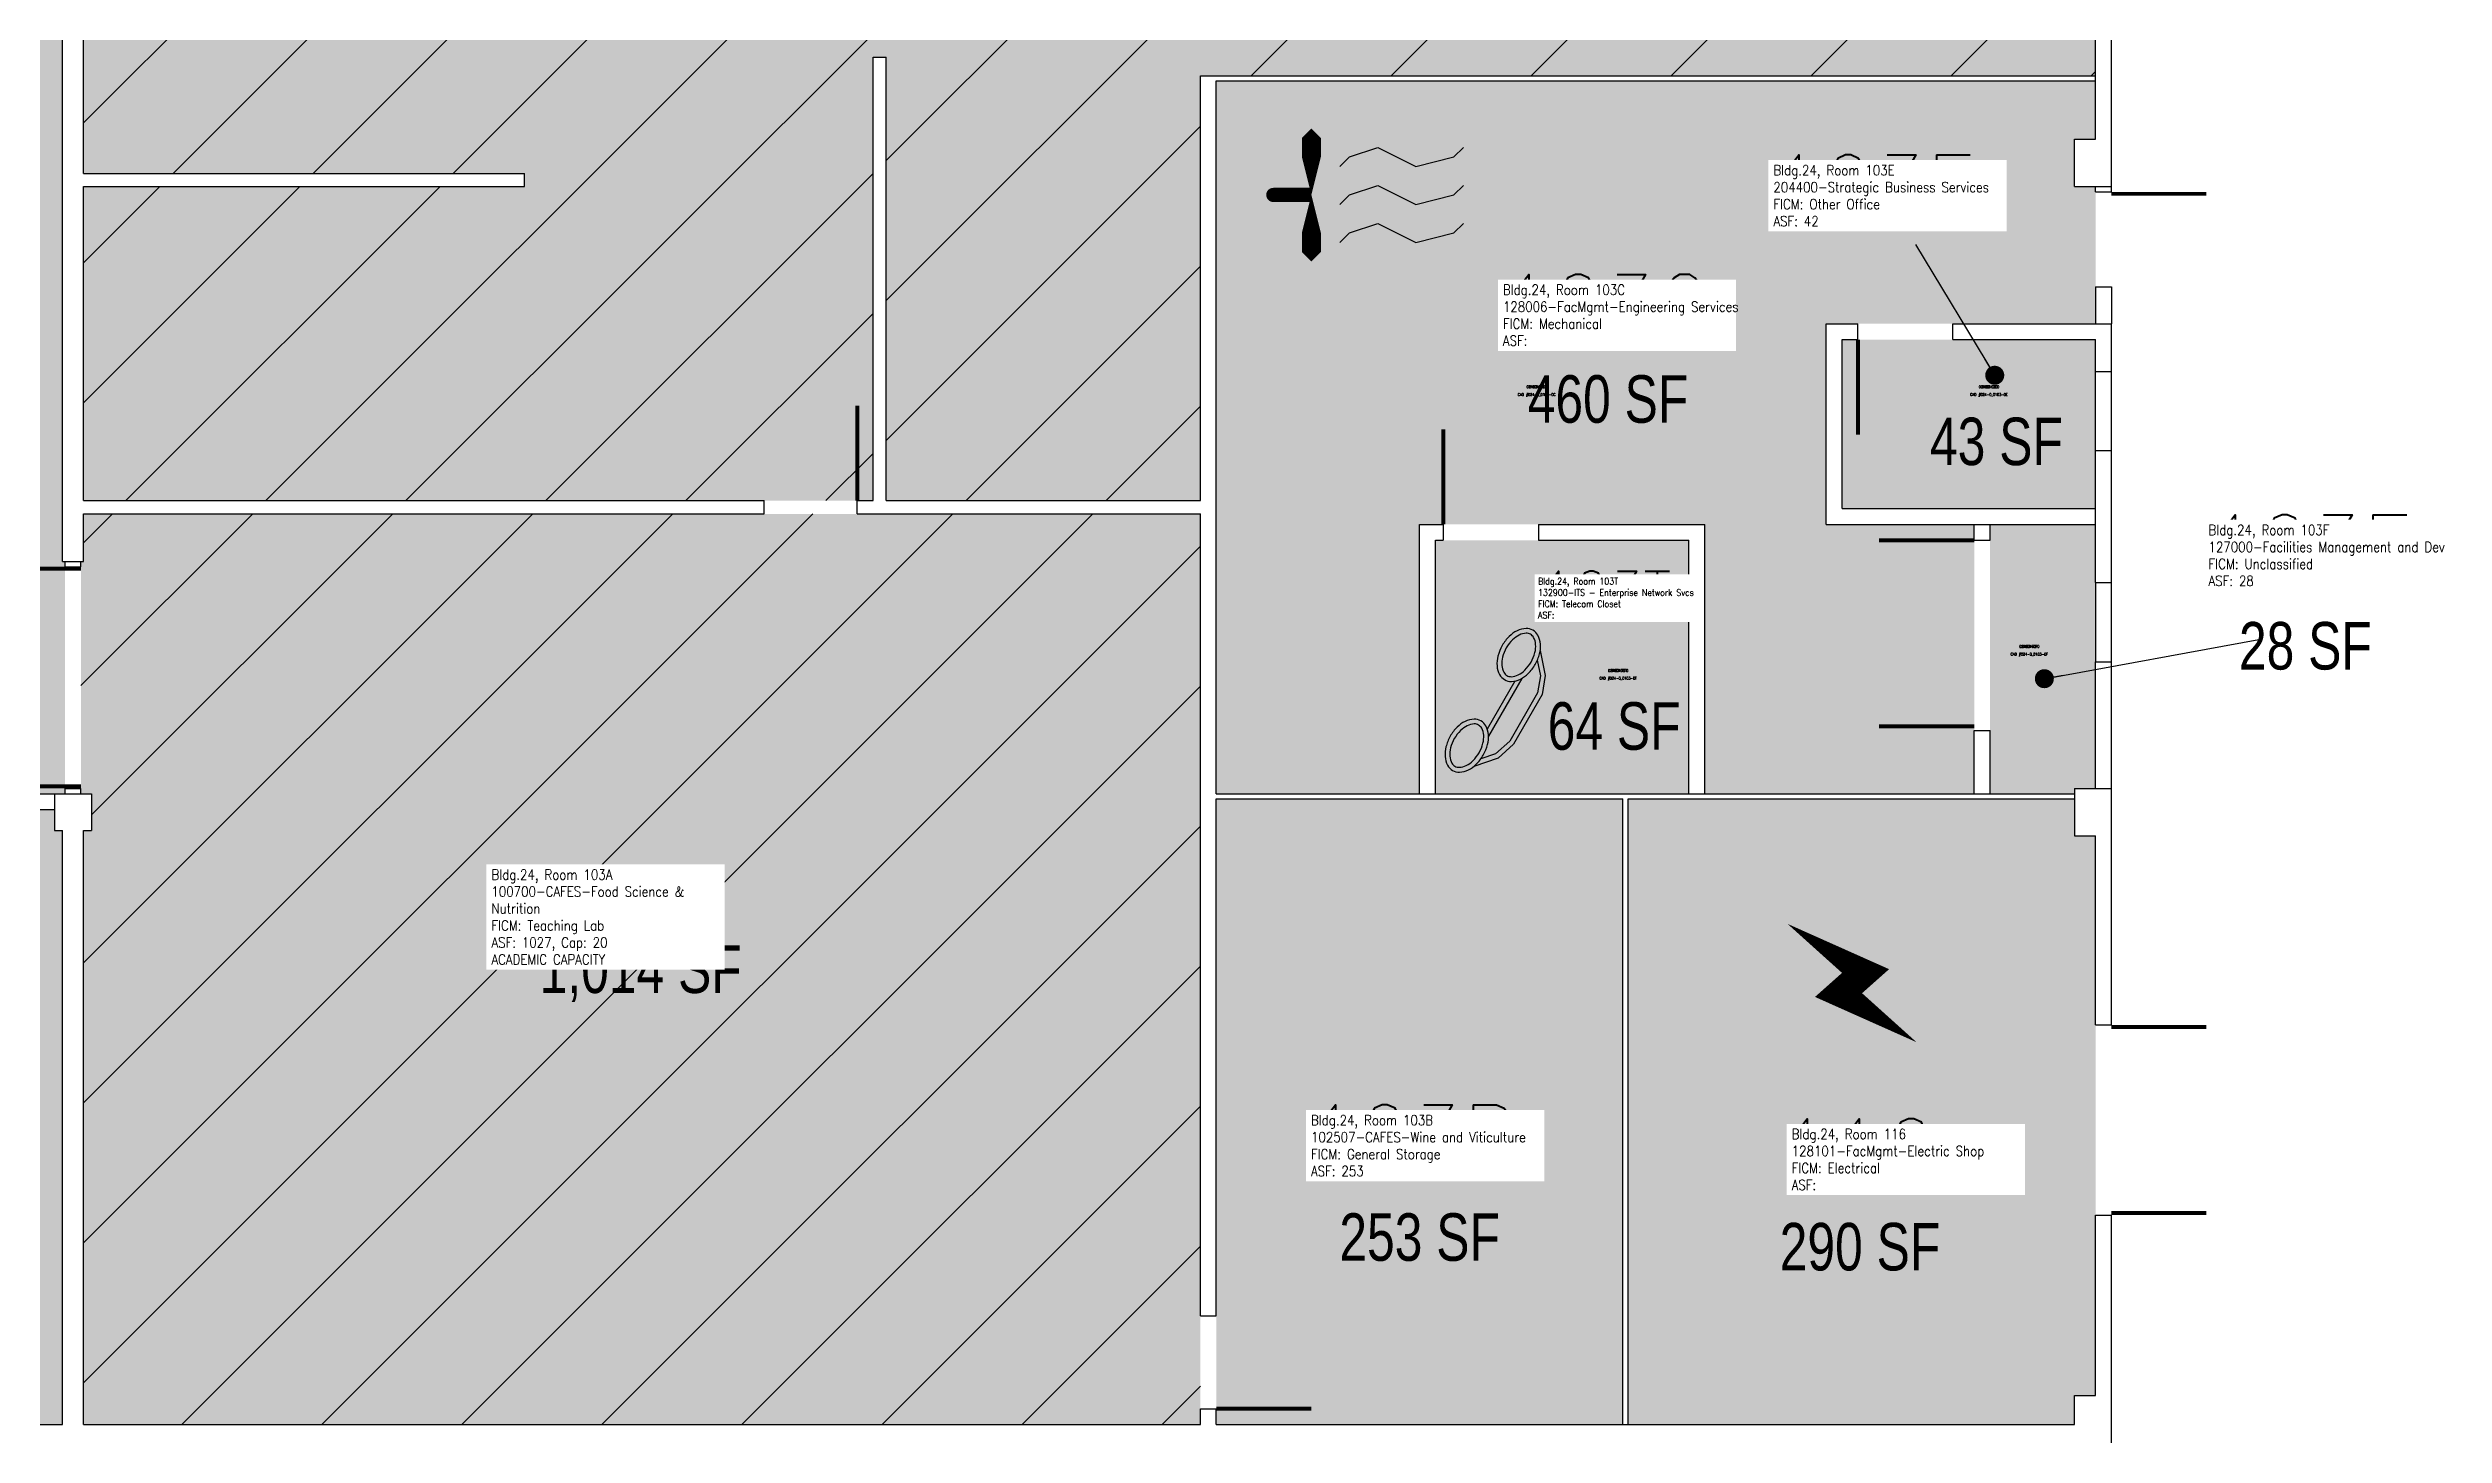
# Model space of a CAD drawing. Header units: inches. Extents: x -381 to 1674, y -222 to 2940.
# Drawn here: x 766 to 1674, y 442 to 968 of the extents above; entities that cross this region are included whole.
import ezdxf
from ezdxf.enums import TextEntityAlignment as Align

# ---------------------------------------------------------------- set-up
doc = ezdxf.new("R2010")
doc.units = ezdxf.units.IN
doc.header["$LTSCALE"] = 10
doc.header["$MEASUREMENT"] = 0
doc.layers.get('0').update_dxf_attribs({"linetype": 'CONTINUOUS'})
for name, color, linetype in [('A-DOOR', 2, 'CONTINUOUS'), ('A-IDEN-CNUM', 7, 'CONTINUOUS'), ('A-IDEN-ICON', 4, 'CONTINUOUS'), ('A-IDEN-RNUM', 7, 'CONTINUOUS'), ('A-IDEN-SNUM', 4, 'CONTINUOUS'), ('A-IDEN-VNUM', 4, 'CONTINUOUS'), ('A-WALL', 5, 'CONTINUOUS'), ('AREA-TEXT', 3, 'CONTINUOUS'), ('Rooms-Capacity', 4, 'CONTINUOUS'), ('Rooms-Category-Color', 7, 'CONTINUOUS'), ('Rooms-College-Color', 7, 'CONTINUOUS'), ('Rooms-Department-Color', 7, 'CONTINUOUS'), ('Rooms-Division-Color', 7, 'CONTINUOUS'), ('Rooms-Information', 7, 'CONTINUOUS')]:
    doc.layers.add(name, color=color, linetype=linetype)
doc.styles.add('AREA', font='arial.ttf', dxfattribs={"width": 0.75, "height": 18})
doc.styles.add('ROOMSNUMBER', font='txt.shx', dxfattribs={"height": 0.03})
doc.styles.add('ROOMVNUMBER', font='simplex.shx', dxfattribs={"width": 0.85})
doc.dimstyles.get("Standard").update_dxf_attribs({"dimtxt": 0.18, "dimasz": 0.18, "dimexe": 0.18, "dimexo": 0.0625, "dimgap": 0.09, "dimtad": 0, "dimtih": 1, "dimtoh": 1, "dimdec": 4, "dimzin": 0, "dimdsep": 46, "dimtxsty": 'Standard', "dimcen": 0.09, "dimadec": 0, "dimazin": 0, "dimtfac": 1, "dimtdec": 4, "dimtofl": 0, "dimtmove": 0, "dimatfit": 3, "dimfxl": 1, "dimtolj": 1, "dimtzin": 0, "dimarcsym": 0})

# ---------------------------------------------------------------- blocks, each defined once
blk = doc.blocks.new('CPELECT')
at = {"color": 0, "linetype": 'ByBlock'}
blk.add_lwpolyline([(0.0623, 0.0629, 0, 0.03, 0), (0.0105, -0.0168, 0.03, 0.03, 0), (-0.0105, 0.0068, 0.03, 0, 0), (-0.0623, -0.0729, 0.03, 0, 0)], format="xyseb", dxfattribs=at)
blk = doc.blocks.new('CPMECH')
at = {"color": 0, "linetype": 'ByBlock'}
for p, q in [((0.005, 0.025), (0.015, 0.035)), ((0.015, 0.035), (0.045, 0.045)), ((0.045, 0.045), (0.085, 0.025)), ((0.085, 0.025), (0.125, 0.035)), ((0.125, 0.035), (0.135, 0.045)), ((0.015, -0.005), (0.045, 0.005)), ((0.045, 0.005), (0.085, -0.015)), ((0.125, -0.005), (0.135, 0.005)), ((0.005, -0.015), (0.015, -0.005)), ((0.085, -0.015), (0.125, -0.005)), ((0.005, -0.055), (0.015, -0.045)), ((0.015, -0.045), (0.045, -0.035)), ((0.045, -0.035), (0.085, -0.055)), ((0.085, -0.055), (0.125, -0.045)), ((0.125, -0.045), (0.135, -0.035))]:
    blk.add_line(p, q, dxfattribs=at)
for points in [[(-0.025, -0.005, 0, 0.02, 0), (-0.025, 0.035, 0.02, 0.02, 0), (-0.025, 0.055, 0.02, 0, 0), (-0.025, 0.065, 0, 0, 0)], [(-0.025, -0.005, 0, 0.02, 0), (-0.025, -0.045, 0.02, 0.02, 0), (-0.025, -0.065, 0.02, 0, 0), (-0.025, -0.075, 0, 0, 0)]]:
    blk.add_lwpolyline(points, format="xyseb", dxfattribs=at)
at = {"color": 0, "linetype": 'ByBlock', "const_width": 0.015}
blk.add_lwpolyline([(-0.025, -0.005), (-0.065, -0.005)], dxfattribs=at)
at = {"color": 0, "linetype": 'ByBlock', "const_width": 0.0075}
blk.add_lwpolyline([(-0.0682, -0.0069, 1), (-0.0618, -0.0031, 1)], format="xyb", close=True, dxfattribs=at)
blk = doc.blocks.new('CPPHONE')
for p, q in [((0.0096, 0.0252), (-0.0196, -0.0252)), ((0.0169, 0.0279), (-0.0182, -0.0329))]:
    blk.add_line(p, q)
for points in [[(0.0288, 0.0786, 0.139889), (0.0216, 0.0804, 0.107118), (0.0122, 0.0781, 0.079812), (0.0039, 0.0722, 0.067459), (-0.0035, 0.0626, 0.067459), (-0.008, 0.0515, 0.079812), (-0.009, 0.0413, 0.107118), (-0.0064, 0.032, 0.139889), (-0.0012, 0.0267, 0.139889), (0.0061, 0.0248, 0.107118), (0.0155, 0.0272, 0.079812), (0.0238, 0.0331, 0.067459), (0.0312, 0.0426, 0.067459), (0.0357, 0.0538, 0.079812), (0.0367, 0.0639, 0.107118), (0.034, 0.0732, 0.139889)], [(0.0263, 0.0743, 0.139889), (0.0218, 0.0754, 0.107118), (0.0144, 0.0736, 0.079812), (0.0074, 0.0686, 0.067459), (0.0008, 0.0601, 0.067459), (-0.0032, 0.0502, 0.079812), (-0.004, 0.0417, 0.107118), (-0.0019, 0.0344, 0.139889), (0.0013, 0.031, 0.139889), (0.0059, 0.0298, 0.107118), (0.0133, 0.0317, 0.079812), (0.0203, 0.0367, 0.067459), (0.0268, 0.0451, 0.067459), (0.0309, 0.055, 0.079812), (0.0317, 0.0636, 0.107118), (0.0296, 0.0709, 0.139889)], [(-0.0262, -0.0167, 0.139889), (-0.0334, -0.0148, 0.107118), (-0.0428, -0.0172, 0.079812), (-0.0511, -0.0231, 0.067459), (-0.0585, -0.0326, 0.067459), (-0.063, -0.0438, 0.079812), (-0.064, -0.0539, 0.107118), (-0.0614, -0.0632, 0.139889), (-0.0562, -0.0686, 0.139889), (-0.0489, -0.0704, 0.107118), (-0.0395, -0.0681, 0.079812), (-0.0312, -0.0622, 0.067459), (-0.0238, -0.0526, 0.067459), (-0.0193, -0.0415, 0.079812), (-0.0183, -0.0313, 0.107118), (-0.021, -0.022, 0.139889)], [(-0.0287, -0.021, 0.139889), (-0.0332, -0.0198, 0.107118), (-0.0406, -0.0217, 0.079812), (-0.0476, -0.0267, 0.067459), (-0.0542, -0.0351, 0.067459), (-0.0582, -0.045, 0.079812), (-0.059, -0.0536, 0.107118), (-0.0569, -0.0609, 0.139889), (-0.0537, -0.0643, 0.139889), (-0.0491, -0.0654, 0.107118), (-0.0417, -0.0636, 0.079812), (-0.0347, -0.0586, 0.067459), (-0.0282, -0.0501, 0.067459), (-0.0241, -0.0402, 0.079812), (-0.0233, -0.0317, 0.107118), (-0.0254, -0.0244, 0.139889)]]:
    blk.add_lwpolyline(points, format="xyb", close=True)
for points in [[(0.0364, 0.0572), (0.0417, 0.0308), (0.0382, 0.0108), (0.0082, -0.0411), (-0.0083, -0.0558), (-0.0338, -0.0645)], [(0.0334, 0.047), (0.0366, 0.0307), (0.0334, 0.0126), (0.0043, -0.0379), (-0.0109, -0.0514), (-0.0265, -0.0567)]]:
    blk.add_lwpolyline(points)

msp = doc.modelspace()

# ---------------------------------------------------------------- hatches: boundary and pattern name
at = {"layer": 'Rooms-Capacity'}
h = msp.add_hatch(dxfattribs=at)
h.set_pattern_fill('ANSI31', color=256, scale=300, style=0)
h.paths.add_polyline_path([(1203, 1089.05), (1198, 1089.05), (1198, 1256), (1084, 1256), (1084, 1089.05), (1079, 1089.05), (1079, 1163), (1073, 1163), (990.5, 1163), (780, 1163), (780, 1044), (947, 1044), (947, 1039), (780, 1039), (780, 920), (947, 920), (947, 915), (780, 915), (780, 796.01), (1037.75, 796.01), (1073, 796.01), (1079, 796.01), (1079, 964.01), (1084, 964.01), (1084, 796.01), (1203, 796.01), (1203, 957), (1542, 957), (1542, 1077), (1534, 1077), (1534, 1099), (1357.96, 1099), (1357.96, 1170.25), (1357.96, 1255), (1203, 1255), (1203, 1202.61), (1203, 1154.46)])
h = msp.add_hatch(dxfattribs=at)
h.set_pattern_fill('ANSI31', color=256, scale=300, style=0)
h.paths.add_polyline_path([(1203, 791.01), (1073, 791.01), (1037.75, 791.01), (780, 791.01), (780, 773), (779, 773), (779, 771), (779, 687), (779, 685), (783, 685), (783, 671), (780, 671), (780, 446), (1203, 446), (1203, 452)])
at = {"layer": 'Rooms-Category-Color', "true_color": 0xadadad}
for points in [[(532, 685), (679, 685), (714.25, 685), (769, 685), (773, 685), (773, 687), (773, 771), (773, 773), (772, 773), (772, 1168), (990.5, 1168), (1073, 1168), (1079, 1168), (1079, 1256), (1053, 1256), (1053, 1300), (1049, 1300), (971, 1300), (967, 1300), (967, 1256), (958, 1256), (922, 1256), (783, 1256), (779, 1256), (779, 1254), (773, 1254), (773, 1256), (769, 1256), (716, 1256), (680, 1256), (677, 1256), (677, 1238.35), (677, 1203.1), (677, 1122.25), (677, 1087), (677, 1070), (677, 1034.75), (677, 769), (333, 769), (333, 684), (341, 684), (383, 684), (438, 684), (438, 446), (438, 432), (528, 432), (528, 440), (530, 440), (530, 446), (532, 446)], [(1534, 915), (1534, 933), (1542, 933), (1542, 955), (1209, 955), (1209, 871), (1209, 835), (1209, 685), (1285.97, 685), (1285.97, 787), (1393.97, 787), (1393.97, 685), (1496.04, 685), (1496.04, 787), (1440, 787), (1440, 863), (1542, 863), (1542, 915)], [(1291.97, 781), (1387.97, 781), (1387.97, 685), (1291.97, 685)], [(1502.04, 787), (1542, 787), (1542, 687), (1534, 687), (1534, 685), (1502.04, 685)], [(1534, 446), (1365, 446), (1365, 683), (1534, 683), (1534, 669), (1542, 669), (1542, 597.38), (1542, 525.38), (1542, 457), (1534, 457)]]:
    msp.add_hatch(color=253, dxfattribs=at).paths.add_polyline_path(points)
at = {"layer": 'Rooms-Category-Color', "true_color": 0xe3f498}
for points in [[(1203, 1089.05), (1198, 1089.05), (1198, 1256), (1084, 1256), (1084, 1089.05), (1079, 1089.05), (1079, 1163), (1073, 1163), (990.5, 1163), (780, 1163), (780, 1044), (947, 1044), (947, 1039), (780, 1039), (780, 920), (947, 920), (947, 915), (780, 915), (780, 796.01), (1037.75, 796.01), (1073, 796.01), (1079, 796.01), (1079, 964.01), (1084, 964.01), (1084, 796.01), (1203, 796.01), (1203, 957), (1542, 957), (1542, 1077), (1534, 1077), (1534, 1099), (1357.96, 1099), (1357.96, 1170.25), (1357.96, 1255), (1203, 1255), (1203, 1202.61), (1203, 1154.46)], [(1203, 791.01), (1073, 791.01), (1037.75, 791.01), (780, 791.01), (780, 773), (779, 773), (779, 771), (779, 687), (779, 685), (783, 685), (783, 671), (780, 671), (780, 446), (1203, 446), (1203, 452)], [(769, 679), (769, 671), (772, 671), (772, 446), (538, 446), (538, 679), (679, 679), (715, 679)]]:
    msp.add_hatch(color=61, dxfattribs=at).paths.add_polyline_path(points)
at = {"layer": 'Rooms-Category-Color', "true_color": 0xfa9ba3}
msp.add_hatch(color=241, dxfattribs=at).paths.add_polyline_path([(1446, 857), (1542, 857), (1542, 793), (1446, 793)])
at = {"layer": 'Rooms-Category-Color', "true_color": 0xe3c5e1}
msp.add_hatch(color=254, dxfattribs=at).paths.add_polyline_path([(1363, 683), (1209, 683), (1209, 487.25), (1209, 452), (1209, 446), (1363, 446)])
at = {"layer": 'Rooms-College-Color', "true_color": 0xadadad}
for points in [[(532, 685), (679, 685), (714.25, 685), (769, 685), (773, 685), (773, 687), (773, 771), (773, 773), (772, 773), (772, 1168), (990.5, 1168), (1073, 1168), (1079, 1168), (1079, 1256), (1053, 1256), (1053, 1300), (1049, 1300), (971, 1300), (967, 1300), (967, 1256), (958, 1256), (922, 1256), (783, 1256), (779, 1256), (779, 1254), (773, 1254), (773, 1256), (769, 1256), (716, 1256), (680, 1256), (677, 1256), (677, 1238.35), (677, 1203.1), (677, 1122.25), (677, 1087), (677, 1070), (677, 1034.75), (677, 769), (333, 769), (333, 684), (341, 684), (383, 684), (438, 684), (438, 446), (438, 432), (528, 432), (528, 440), (530, 440), (530, 446), (532, 446)], [(1534, 915), (1534, 933), (1542, 933), (1542, 955), (1209, 955), (1209, 871), (1209, 835), (1209, 685), (1285.97, 685), (1285.97, 787), (1393.97, 787), (1393.97, 685), (1496.04, 685), (1496.04, 787), (1440, 787), (1440, 863), (1542, 863), (1542, 915)], [(1446, 857), (1542, 857), (1542, 793), (1446, 793)], [(1291.97, 781), (1387.97, 781), (1387.97, 685), (1291.97, 685)], [(1502.04, 787), (1542, 787), (1542, 687), (1534, 687), (1534, 685), (1502.04, 685)], [(1534, 446), (1365, 446), (1365, 683), (1534, 683), (1534, 669), (1542, 669), (1542, 597.38), (1542, 525.38), (1542, 457), (1534, 457)]]:
    msp.add_hatch(color=253, dxfattribs=at).paths.add_polyline_path(points)
at = {"layer": 'Rooms-College-Color', "true_color": 0xe3c5e1}
for points in [[(1203, 1089.05), (1198, 1089.05), (1198, 1256), (1084, 1256), (1084, 1089.05), (1079, 1089.05), (1079, 1163), (1073, 1163), (990.5, 1163), (780, 1163), (780, 1044), (947, 1044), (947, 1039), (780, 1039), (780, 920), (947, 920), (947, 915), (780, 915), (780, 796.01), (1037.75, 796.01), (1073, 796.01), (1079, 796.01), (1079, 964.01), (1084, 964.01), (1084, 796.01), (1203, 796.01), (1203, 957), (1542, 957), (1542, 1077), (1534, 1077), (1534, 1099), (1357.96, 1099), (1357.96, 1170.25), (1357.96, 1255), (1203, 1255), (1203, 1202.61), (1203, 1154.46)], [(1203, 791.01), (1073, 791.01), (1037.75, 791.01), (780, 791.01), (780, 773), (779, 773), (779, 771), (779, 687), (779, 685), (783, 685), (783, 671), (780, 671), (780, 446), (1203, 446), (1203, 452)], [(1363, 683), (1209, 683), (1209, 487.25), (1209, 452), (1209, 446), (1363, 446)], [(769, 679), (769, 671), (772, 671), (772, 446), (538, 446), (538, 679), (679, 679), (715, 679)]]:
    msp.add_hatch(color=254, dxfattribs=at).paths.add_polyline_path(points)
at = {"layer": 'Rooms-Department-Color', "true_color": 0xacacac}
for points in [[(532, 685), (679, 685), (714.25, 685), (769, 685), (773, 685), (773, 687), (773, 771), (773, 773), (772, 773), (772, 1168), (990.5, 1168), (1073, 1168), (1079, 1168), (1079, 1256), (1053, 1256), (1053, 1300), (1049, 1300), (971, 1300), (967, 1300), (967, 1256), (958, 1256), (922, 1256), (783, 1256), (779, 1256), (779, 1254), (773, 1254), (773, 1256), (769, 1256), (716, 1256), (680, 1256), (677, 1256), (677, 1238.35), (677, 1203.1), (677, 1122.25), (677, 1087), (677, 1070), (677, 1034.75), (677, 769), (333, 769), (333, 684), (341, 684), (383, 684), (438, 684), (438, 446), (438, 432), (528, 432), (528, 440), (530, 440), (530, 446), (532, 446)], [(1534, 915), (1534, 933), (1542, 933), (1542, 955), (1209, 955), (1209, 871), (1209, 835), (1209, 685), (1285.97, 685), (1285.97, 787), (1393.97, 787), (1393.97, 685), (1496.04, 685), (1496.04, 787), (1440, 787), (1440, 863), (1542, 863), (1542, 915)], [(1291.97, 781), (1387.97, 781), (1387.97, 685), (1291.97, 685)], [(1502.04, 787), (1542, 787), (1542, 687), (1534, 687), (1534, 685), (1502.04, 685)], [(1534, 446), (1365, 446), (1365, 683), (1534, 683), (1534, 669), (1542, 669), (1542, 597.38), (1542, 525.38), (1542, 457), (1534, 457)]]:
    msp.add_hatch(color=253, dxfattribs=at).paths.add_polyline_path(points)
at = {"layer": 'Rooms-Department-Color', "true_color": 0xe3c5e1}
for points in [[(1203, 1089.05), (1198, 1089.05), (1198, 1256), (1084, 1256), (1084, 1089.05), (1079, 1089.05), (1079, 1163), (1073, 1163), (990.5, 1163), (780, 1163), (780, 1044), (947, 1044), (947, 1039), (780, 1039), (780, 920), (947, 920), (947, 915), (780, 915), (780, 796.01), (1037.75, 796.01), (1073, 796.01), (1079, 796.01), (1079, 964.01), (1084, 964.01), (1084, 796.01), (1203, 796.01), (1203, 957), (1542, 957), (1542, 1077), (1534, 1077), (1534, 1099), (1357.96, 1099), (1357.96, 1170.25), (1357.96, 1255), (1203, 1255), (1203, 1202.61), (1203, 1154.46)], [(1203, 791.01), (1073, 791.01), (1037.75, 791.01), (780, 791.01), (780, 773), (779, 773), (779, 771), (779, 687), (779, 685), (783, 685), (783, 671), (780, 671), (780, 446), (1203, 446), (1203, 452)], [(1363, 683), (1209, 683), (1209, 487.25), (1209, 452), (1209, 446), (1363, 446)], [(769, 679), (769, 671), (772, 671), (772, 446), (538, 446), (538, 679), (679, 679), (715, 679)]]:
    msp.add_hatch(color=254, dxfattribs=at).paths.add_polyline_path(points)
at = {"layer": 'Rooms-Department-Color', "true_color": 0x80bc67}
msp.add_hatch(color=83, dxfattribs=at).paths.add_polyline_path([(1446, 857), (1542, 857), (1542, 793), (1446, 793)])
at = {"layer": 'Rooms-Division-Color', "true_color": 0xadadad}
for points in [[(532, 685), (679, 685), (714.25, 685), (769, 685), (773, 685), (773, 687), (773, 771), (773, 773), (772, 773), (772, 1168), (990.5, 1168), (1073, 1168), (1079, 1168), (1079, 1256), (1053, 1256), (1053, 1300), (1049, 1300), (971, 1300), (967, 1300), (967, 1256), (958, 1256), (922, 1256), (783, 1256), (779, 1256), (779, 1254), (773, 1254), (773, 1256), (769, 1256), (716, 1256), (680, 1256), (677, 1256), (677, 1238.35), (677, 1203.1), (677, 1122.25), (677, 1087), (677, 1070), (677, 1034.75), (677, 769), (333, 769), (333, 684), (341, 684), (383, 684), (438, 684), (438, 446), (438, 432), (528, 432), (528, 440), (530, 440), (530, 446), (532, 446)], [(1534, 915), (1534, 933), (1542, 933), (1542, 955), (1209, 955), (1209, 871), (1209, 835), (1209, 685), (1285.97, 685), (1285.97, 787), (1393.97, 787), (1393.97, 685), (1496.04, 685), (1496.04, 787), (1440, 787), (1440, 863), (1542, 863), (1542, 915)], [(1291.97, 781), (1387.97, 781), (1387.97, 685), (1291.97, 685)], [(1502.04, 787), (1542, 787), (1542, 687), (1534, 687), (1534, 685), (1502.04, 685)], [(1534, 446), (1365, 446), (1365, 683), (1534, 683), (1534, 669), (1542, 669), (1542, 597.38), (1542, 525.38), (1542, 457), (1534, 457)]]:
    msp.add_hatch(color=253, dxfattribs=at).paths.add_polyline_path(points)
at = {"layer": 'Rooms-Division-Color', "true_color": 0xe3c5e1}
for points in [[(1203, 1089.05), (1198, 1089.05), (1198, 1256), (1084, 1256), (1084, 1089.05), (1079, 1089.05), (1079, 1163), (1073, 1163), (990.5, 1163), (780, 1163), (780, 1044), (947, 1044), (947, 1039), (780, 1039), (780, 920), (947, 920), (947, 915), (780, 915), (780, 796.01), (1037.75, 796.01), (1073, 796.01), (1079, 796.01), (1079, 964.01), (1084, 964.01), (1084, 796.01), (1203, 796.01), (1203, 957), (1542, 957), (1542, 1077), (1534, 1077), (1534, 1099), (1357.96, 1099), (1357.96, 1170.25), (1357.96, 1255), (1203, 1255), (1203, 1202.61), (1203, 1154.46)], [(1203, 791.01), (1073, 791.01), (1037.75, 791.01), (780, 791.01), (780, 773), (779, 773), (779, 771), (779, 687), (779, 685), (783, 685), (783, 671), (780, 671), (780, 446), (1203, 446), (1203, 452)], [(1363, 683), (1209, 683), (1209, 487.25), (1209, 452), (1209, 446), (1363, 446)], [(769, 679), (769, 671), (772, 671), (772, 446), (538, 446), (538, 679), (679, 679), (715, 679)]]:
    msp.add_hatch(color=254, dxfattribs=at).paths.add_polyline_path(points)
at = {"layer": 'Rooms-Division-Color', "true_color": 0x80bc67}
msp.add_hatch(color=83, dxfattribs=at).paths.add_polyline_path([(1446, 857), (1542, 857), (1542, 793), (1446, 793)])

# ---------------------------------------------------------------- linework, layer by layer
at = {"layer": 'A-DOOR'}
for points in [[(1548.01, 912.25, 1.5, 1.5, 0), (1584.01, 912.25, 0, 0, 0), (1584.01, 913, 0, 0, -0.414214), (1548.01, 877, 0, 0, -0.414214)], [(1452, 857, 1.5, 1.5, 0), (1452, 821, 0, 0, 0), (1451.25, 821, 0, 0, 0.399711), (1488, 857, 0, 0, 0.414214)], [(1073, 796.01, 1.5, 1.5, 0), (1073, 832.01, 0, 0, 0), (1073.75, 832.01, 0, 0, 0.414214), (1037.75, 796.01, 0, 0, 0.414214)], [(1294.97, 787, 1.5, 1.5, 0), (1294.97, 823, 0, 0, 0), (1294.22, 823, 0, 0, -0.399711), (1330.97, 787, 0, 0, -0.414214)], [(1496.04, 781, 1.5, 1.5, 0), (1460.04, 781, 0, 0, 0), (1460.04, 781.75, 0, 0, 0.414214), (1496.04, 745.75, 0, 0, 0.414214)], [(779, 770.25, 1.5, 1.5, 0), (737, 770.25, 0, 0, 0), (737, 771, 0, 0, 0.414214), (779, 729, 0, 0, 0.414214)], [(1496.04, 710.5, 1.5, 1.5, 0), (1460.04, 710.5, 0, 0, 0), (1460.04, 709.75, 0, 0, -0.414214), (1496.04, 745.75, 0, 0, -0.414214)], [(779, 687.75, 1.5, 1.5, 0), (737, 687.75, 0, 0, 0), (737, 687, 0, 0, -0.414214), (779, 729, 0, 0, -0.414214)], [(1548.01, 596.63, 1.5, 1.5, 0), (1584.01, 596.63, 0, 0, 0), (1584.01, 597.38, 0, 0, -0.414214), (1548.01, 561.38, 0, 0, -0.414214)], [(1548.01, 526.13, 1.5, 1.5, 0), (1584.01, 526.13, 0, 0, 0), (1584.01, 525.38, 0, 0, 0.414214), (1548.01, 561.38, 0, 0, 0.414214)], [(1209, 452, 1.5, 1.5, 0), (1245, 452, 0, 0, 0), (1245, 451.25, 0, 0, 0.414214), (1209, 487.25, 0, 0, 0.414214)]]:
    msp.add_lwpolyline(points, format="xyseb", dxfattribs=at)
at = {"layer": 'A-WALL'}
for p, q in [((1548, 915), (1548, 1456)), ((772, 773), (772, 1168)), ((1542, 933), (1542, 1077)), ((780, 920), (780, 1039)), ((1079, 796.01), (1079, 964.01)), ((1079, 964.01), (1084, 964.01)), ((1084, 796.01), (1084, 964.01)), ((1203, 957), (1542, 957)), ((1203, 796.01), (1203, 957)), ((1209, 955), (1542, 955)), ((1209, 685), (1209, 955)), ((1534, 915), (1534, 933)), ((1534, 933), (1542, 933)), ((1548, 915), (1548, 933)), ((780, 920), (947, 920)), ((947, 915), (947, 920)), ((780, 915), (947, 915)), ((780, 796.01), (780, 915)), ((1534, 915), (1548, 915)), ((1542, 913), (1542, 915)), ((1542, 913), (1548, 913)), ((1548, 913), (1548, 915)), ((1542, 877), (1542, 863)), ((1542, 877), (1548, 877)), ((1548, 877), (1548, 863)), ((1440, 787), (1440, 863)), ((1440, 863), (1452, 863)), ((1452, 857), (1452, 863)), ((1488, 857), (1488, 863)), ((1488, 863), (1548, 863)), ((1548, 845), (1548, 863)), ((1446, 793), (1446, 857)), ((1446, 857), (1452, 857)), ((1488, 857), (1542, 857)), ((1542, 845), (1542, 857)), ((1542, 845), (1548, 845)), ((1542, 815), (1542, 845)), ((1548, 815), (1548, 845)), ((1542, 765), (1542, 815)), ((1542, 815), (1548, 815)), ((1548, 765), (1548, 815)), ((780, 796.01), (1037.75, 796.01)), ((780, 773), (780, 791.01)), ((780, 791.01), (1037.75, 791.01)), ((1037.75, 791.01), (1037.75, 796.01)), ((1073, 791.01), (1073, 796.01)), ((1073, 796.01), (1079, 796.01)), ((1073, 791.01), (1203, 791.01)), ((1084, 796.01), (1203, 796.01)), ((1203, 487.25), (1203, 791.01)), ((1446, 793), (1542, 793)), ((1285.97, 787), (1294.97, 787)), ((1285.97, 685), (1285.97, 787)), ((1291.97, 781), (1294.97, 781)), ((1291.97, 685), (1291.97, 781)), ((1294.97, 787), (1294.97, 781)), ((1330.97, 787), (1330.97, 781)), ((1330.97, 787), (1393.97, 787)), ((1330.97, 781), (1387.97, 781)), ((1387.97, 685), (1387.97, 781)), ((1393.97, 685), (1393.97, 787)), ((1440, 787), (1542, 787)), ((1496.04, 781), (1496.04, 787)), ((1496.04, 781), (1502.04, 781)), ((1502.04, 781), (1502.04, 787)), ((772, 773), (780, 773)), ((773, 771), (773, 773)), ((779, 771), (779, 773)), ((773, 771), (779, 771)), ((1542, 765), (1548, 765)), ((1542, 765), (1542, 735)), ((1548, 735), (1548, 765)), ((1542, 687), (1542, 735)), ((1542, 735), (1548, 735)), ((1548, 687), (1548, 735)), ((1496.04, 685), (1496.04, 709)), ((1496.04, 709), (1502.04, 709)), ((1502.04, 685), (1502.04, 709)), ((715, 685), (769, 685)), ((769, 685), (769, 671)), ((769, 685), (783, 685)), ((773, 687), (779, 687)), ((773, 685), (773, 687)), ((779, 685), (779, 687)), ((783, 685), (783, 671)), ((1209, 685), (1534, 685)), ((1209, 683), (1363, 683)), ((1209, 487.25), (1209, 683)), ((1363, 446), (1363, 683)), ((1365, 446), (1365, 683)), ((1365, 683), (1534, 683)), ((1534, 687), (1548, 687)), ((1534, 687), (1534, 669)), ((1548, 597.38), (1548, 687)), ((715, 679), (769, 679)), ((769, 671), (772, 671)), ((772, 446), (772, 671)), ((780, 446), (780, 671)), ((780, 671), (783, 671)), ((1534, 669), (1542, 669)), ((1542, 597.38), (1542, 669)), ((1542, 597.38), (1542, 669)), ((1542, 597.38), (1548, 597.38)), ((1542, 525.38), (1548, 525.38)), ((1542, 457), (1542, 525.38)), ((1542, 457), (1542, 525.38)), ((1548, 180.98), (1548, 525.38)), ((1203, 487.25), (1209, 487.25)), ((1534, 446), (1534, 457)), ((1534, 457), (1542, 457)), ((530, 446), (772, 446)), ((780, 446), (1203, 446)), ((1203, 446), (1203, 452)), ((1203, 452), (1209, 452)), ((1209, 446), (1209, 452)), ((1209, 446), (1534, 446))]:
    msp.add_line(p, q, dxfattribs=at)

# ---------------------------------------------------------------- block references
at = {"layer": 'A-IDEN-ICON'}
for name, p, xscale, yscale, zscale, rotation in [('CPMECH', (1254.01, 913.63), 360, 360, 360, 3.02377985442551e-08), ('CPPHONE', (1318.62, 718.6), 360.0000000025632, 360.0000000025632, 360.0000000025632, 0.1959893751911952), ('CPELECT', (1451.58, 613.27), 360, 360, 360, 270.0000000302378)]:
    msp.add_blockref(name, p, dxfattribs=dict(at, xscale=xscale, yscale=yscale, zscale=zscale, rotation=rotation))

# ---------------------------------------------------------------- texts
at = {"layer": 'A-IDEN-CNUM', "style": 'ROOMSNUMBER', "width": 0.85}
for s, p in [('CAD #024-0_0103-0C', (1330.32, 836.13)), ('CAD #024-0_0103-0E', (1501.64, 836.13)), ('CAD #024-0_0103-0F', (1516.92, 737.78)), ('CAD #024-0_0103-0T', (1361.19, 728.66)), ('CAD #024-0_0103-0A', (973.81, 630.78)), ('CAD #024-0_0103-0B', (1294.81, 547.69)), ('CAD #024-0_0116-00', (1466.12, 546.08))]:
    msp.add_text(s, height=1, rotation=0, dxfattribs=at).set_placement(p, align=Align.MIDDLE)
at = {"layer": 'A-IDEN-RNUM', "style": 'ROOMSNUMBER', "width": 0.85}
for s, p in [('0103-C0', (1330.32, 839.13)), ('0103-E0', (1501.64, 839.13)), ('0103-F0', (1516.92, 740.78)), ('0103-T0', (1361.19, 731.66)), ('0103-A0', (973.81, 633.78)), ('0103-B0', (1294.81, 550.69)), ('0116-00', (1466.12, 549.08))]:
    msp.add_text(s, height=1, rotation=0, dxfattribs=at).set_placement(p, align=Align.MIDDLE)
at = {"layer": 'A-IDEN-SNUM', "style": 'ROOMSNUMBER', "width": 0.85}
for s, p in [('02400103C0', (1330.32, 839.13)), ('02400103E0', (1501.64, 839.13)), ('02400103F0', (1516.92, 740.78)), ('02400103T0', (1361.19, 731.66)), ('02400103A0', (973.81, 633.78)), ('02400103B0', (1294.81, 550.69)), ('0240011600', (1466.12, 549.08))]:
    msp.add_text(s, height=1, rotation=0, dxfattribs=at).set_placement(p, align=Align.MIDDLE)
at = {"layer": 'A-IDEN-VNUM', "style": 'ROOMVNUMBER', "width": 0.85}
for s, height, p in [('103E', 27, (1457.69, 913.47)), ('103C', 27, (1356.36, 868.19)), ('103F', 27, (1622.48, 777.19)), ('103T', 18, (1356.36, 760.35)), ('103A', 27, (973.81, 633.78)), ('103B', 27, (1283.12, 553.61)), ('116', 27, (1451.51, 548.35))]:
    msp.add_text(s, height=height, rotation=0, dxfattribs=at).set_placement(p, align=Align.MIDDLE)
at = {"layer": 'AREA-TEXT', "style": 'AREA', "width": 0.75}
for s, p in [('460 SF', (1357.34, 834.53)), ('43 SF', (1504.46, 818.47)), ('28 SF', (1621.47, 741.04)), ('64 SF', (1359.66, 710.65)), ('1,014 SF', (991, 618.5)), ('253 SF', (1286, 517.05)), ('290 SF', (1452.77, 513.4))]:
    msp.add_text(s, height=18, dxfattribs=at).set_placement(p, align=Align.MIDDLE_CENTER)

# ---------------------------------------------------------------- leaders
at = {"layer": 'A-IDEN-VNUM'}
for points in [[(1503.82, 843.51), (1473.96, 893.08)], [(1522.61, 728.57), (1603.89, 743.36)]]:
    msp.add_leader(points, dimstyle='Standard', override={"dimscale": 40, "dimpost": "'", "dimldrblk": 'Dot'}, dxfattribs=at)

# ---------------------------------------------------------------- next in the draw order: texts
at = {"layer": 'Rooms-Information', "attachment_point": 7, "rotation": 0, "style": 'ROOMVNUMBER', "bg_fill": 3, "box_fill_scale": 1.5, "bg_fill_color": 256, "bg_fill_true_color": 13158600, "bg_fill_transparency": 0}
for s, insert, char_height, width in [('Bldg.24, Room 103E^M^J204400-Strategic Business Services^M^JFICM: Other Office^M^JASF: 42', (1419.99, 899.97), 3.8571, 86.4), ('Bldg.24, Room 103C^M^J128006-FacMgmt-Engineering Services^M^JFICM: Mechanical^M^JASF: ', (1317.56, 854.69), 3.8571, 86.4), ('Bldg.24, Room 103F^M^J127000-Facilities Management and Dev^M^JFICM: Unclassified^M^JASF: 28', (1584.78, 763.69), 3.8571, 86.4), ('Bldg.24, Room 103T^M^J132900-ITS - Enterprise Network Svcs^M^JFICM: Telecom Closet^M^JASF: ', (1330.86, 751.35), 2.5714, 57.6), ('Bldg.24, Room 103A^M^J100700-CAFES-Food Science & Nutrition^M^JFICM: Teaching Lab^M^JASF: 1027, Cap: 20^M^JACADEMIC CAPACITY', (934.47, 620.28), 3.85714, 86.4), ('Bldg.24, Room 103B^M^J102507-CAFES-Wine and Viticulture^M^JFICM: General Storage^M^JASF: 253', (1244.87, 540.11), 3.8571, 86.4), ('Bldg.24, Room 116^M^J128101-FacMgmt-Electric Shop^M^JFICM: Electrical^M^JASF: ', (1426.92, 534.85), 3.8571, 86.4)]:
    msp.add_mtext(s, dxfattribs=dict(at, insert=insert, char_height=char_height, width=width))

doc.saveas('drawing.dxf')
